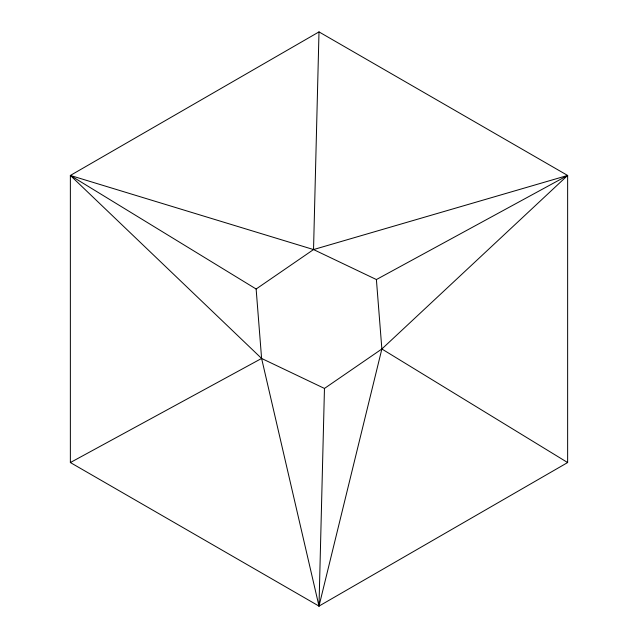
<?xml version="1.0" encoding="UTF-8"?>
<svg xmlns="http://www.w3.org/2000/svg" width="638" height="638" viewBox="0 0 638 638"><rect width="100%" height="100%" fill="white"/><g stroke="black" fill="none" stroke-linecap="round" stroke-linejoin="round"><path stroke-width="0.96" d="M313.537 249.562L567.637 175.45L381.867 348.986L324.463 388.438L261.604 358.452L70.363 175.45L313.537 249.562L376.396 279.548L381.867 348.986L319 606.1L261.604 358.452L256.133 289.014L313.537 249.562L319 31.9L567.637 175.45L567.637 462.55L319 606.1L70.363 462.55L70.363 175.45L319 31.9M319 606.1L324.463 388.438M376.396 279.548L567.637 175.45M70.363 462.55L261.604 358.452M381.867 348.986L567.637 462.55M70.363 175.45L256.133 289.014"/></g></svg>
